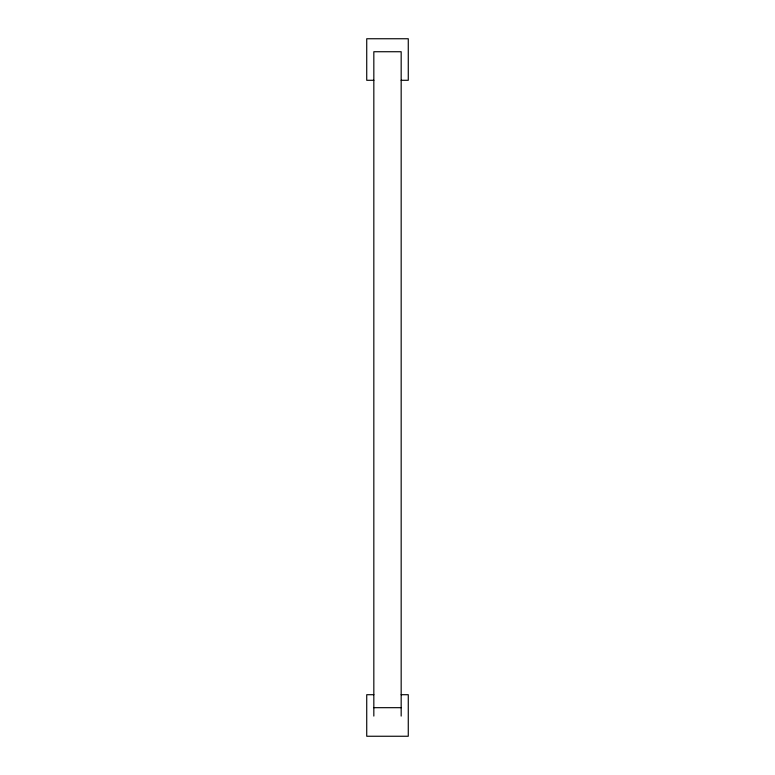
<?xml version="1.0" encoding="UTF-8"?>
<svg xmlns="http://www.w3.org/2000/svg" width="775" height="775" viewBox="0 0 775 775"><rect width="100%" height="100%" fill="white"/><g stroke="black" fill="none" stroke-linecap="round" stroke-linejoin="round"><path stroke-width="1.16" d="M373.85 80.29L366.73 80.29L366.73 38.75L408.27 38.75L408.27 80.29L401.15 80.29M373.85 694.71L366.73 694.71L366.73 736.25L408.27 736.25L408.27 694.71L401.15 694.71M373.831 707.682L401.169 707.682M401.169 716.081L401.169 51.731L373.831 51.731L373.831 716.081"/></g></svg>
